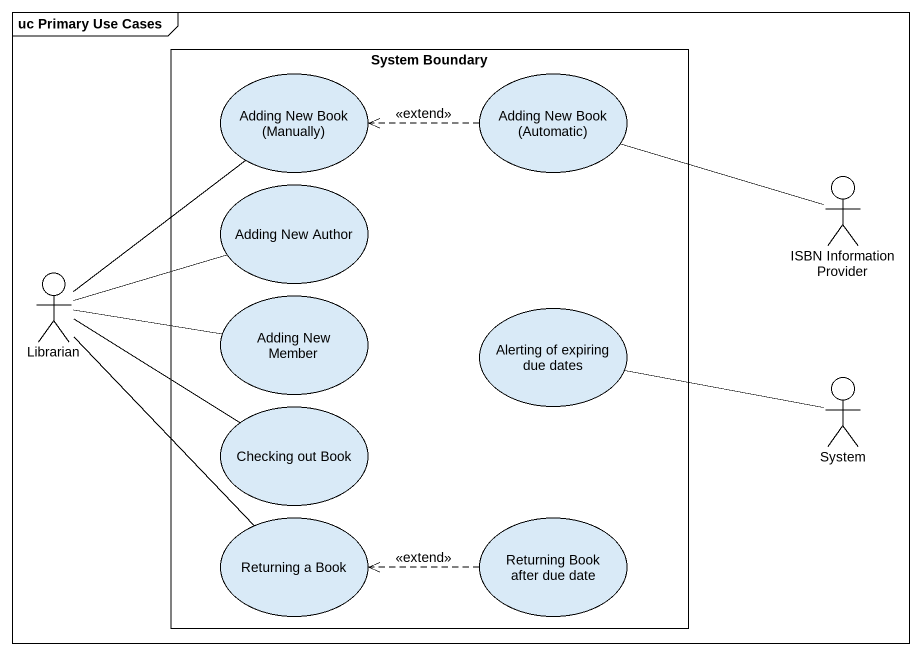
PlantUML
@startuml
mainframe uc Primary Use Cases
rectangle "System Boundary" as System_Boundary {
  usecase "Adding New Book (Manually)" as Adding_New_Book_Manually
  usecase "Adding New Book (Automatic)" as Adding_New_Book_Automatic
  usecase "Adding New Author" as Adding_New_Author
  usecase "Adding New Member" as Adding_New_Member
  usecase "Alerting of expiring due dates" as Alerting_of_expiring_due
  usecase "Checking out Book" as Checking_out_Book
  usecase "Returning a Book" as Returning_a_Book
  usecase "Returning Book after due date" as Returning_Book_after_due
}
actor "ISBN Information Provider" as ISBN_Information_Provider
actor Librarian
actor System
Adding_New_Book_Automatic .left.> Adding_New_Book_Manually : <<extend>>
Adding_New_Book_Automatic -right- ISBN_Information_Provider
Librarian -up- Adding_New_Book_Manually
Librarian -right- Adding_New_Author
Librarian -right- Adding_New_Member
Librarian -right- Checking_out_Book
Librarian -- Returning_a_Book
System -left- Alerting_of_expiring_due
Returning_Book_after_due .left.> Returning_a_Book : <<extend>>
@enduml
